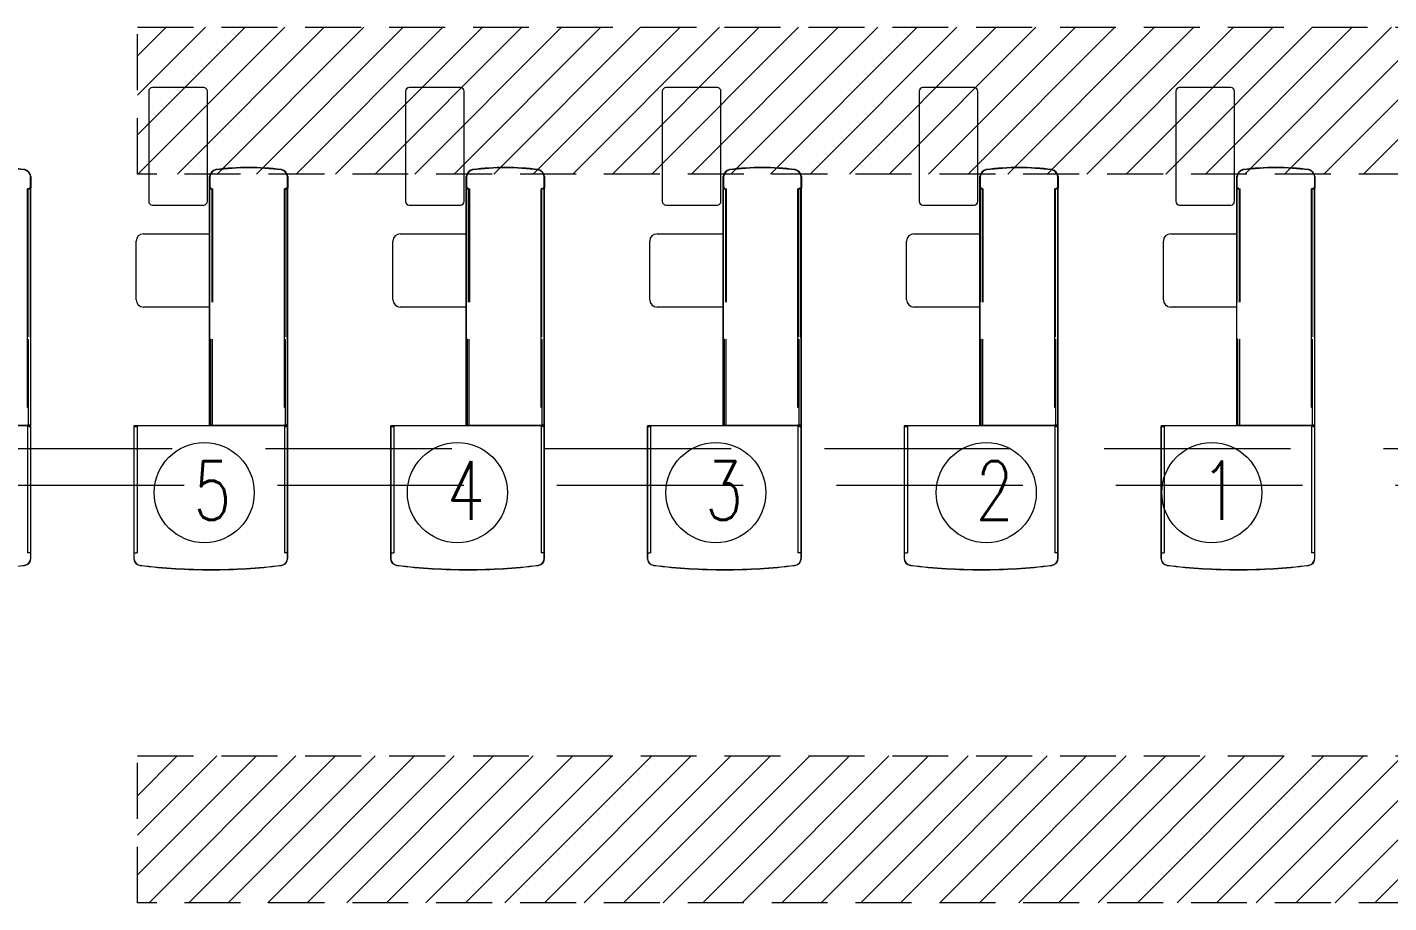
# Model space of a CAD drawing. Header units: millimetres. Extents: x 2828 to 3406, y 849 to 1266.
# Drawn here: x 2937.26 to 2946.54, y 1098.5 to 1104.47 of the extents above; entities that cross this region are included whole.
import ezdxf

# ---------------------------------------------------------------- set-up
doc = ezdxf.new("R2010")
doc.units = ezdxf.units.MM
doc.linetypes.add('DASHED', pattern=[19.05, 12.7, -6.35])
doc.layers.add('EQUIPAMIENTO', color=4, linetype='Continuous', lineweight=15)
doc.layers.add('proyecciones', color=221, linetype='DASHED', lineweight=5)
doc.layers.add('lucernarios nuevos', color=252, linetype='DASHED', lineweight=9, true_color=0x696969)
doc.styles.add('100', font='romans.shx', dxfattribs={"width": 0.75, "height": 0.2})

# ---------------------------------------------------------------- blocks, each defined once
blk = doc.blocks.new('caja standard arneg 4')
for p, q in [((260.0725, -108.4365), (260.0725, -108.3587)), ((260.0741, -108.3588), (260.0741, -108.4331)), ((260.0741, -108.3588), (260.0741, -108.4281)), ((260.0741, -108.4365), (260.0741, -108.3588)), ((260.0747, -108.4371), (260.0747, -108.3597)), ((260.6037, -108.4371), (260.6037, -108.3597)), ((260.6041, -108.3588), (260.6041, -108.4331)), ((260.6041, -108.3588), (260.6041, -108.4365)), ((260.6057, -108.3587), (260.6057, -108.4365)), ((260.0725, -108.4365), (260.0725, -108.3761)), ((260.0725, -108.6473), (260.0725, -108.4429)), ((260.0741, -108.4365), (260.0741, -108.3761)), ((260.0741, -108.6473), (260.0741, -108.4413)), ((260.0741, -108.4413), (260.0955, -108.4413)), ((260.0757, -108.4381), (260.0747, -108.4371)), ((260.0757, -108.5693), (260.0757, -108.4381)), ((260.0845, -108.4381), (260.0757, -108.4381)), ((260.0845, -108.4381), (260.0757, -108.4381)), ((260.0845, -108.4397), (260.0757, -108.4397)), ((260.0845, -108.4397), (260.0757, -108.4397)), ((260.0845, -108.4397), (260.0757, -108.4397)), ((260.0757, -108.6473), (260.0757, -108.4413)), ((260.0845, -108.4413), (260.0757, -108.4413)), ((260.0845, -108.4397), (260.0845, -108.4381)), ((260.0845, -108.4397), (260.0845, -108.4381)), ((260.0845, -108.4397), (260.0845, -108.4413)), ((260.0907, -108.6473), (260.0907, -108.4413)), ((260.0955, -108.6473), (260.0955, -108.4413)), ((260.6041, -108.4413), (260.5827, -108.4413)), ((260.5827, -108.6473), (260.5827, -108.4413)), ((260.5875, -108.6473), (260.5875, -108.4413)), ((260.6025, -108.4381), (260.5937, -108.4381)), ((260.5937, -108.4397), (260.5937, -108.4381)), ((260.6025, -108.4381), (260.5937, -108.4381)), ((260.5937, -108.4397), (260.5937, -108.4381)), ((260.5937, -108.4397), (260.6025, -108.4397)), ((260.5937, -108.4397), (260.5937, -108.4413)), ((260.5937, -108.4397), (260.6025, -108.4397)), ((260.5937, -108.4397), (260.6025, -108.4397)), ((260.5937, -108.4413), (260.6025, -108.4413)), ((260.6025, -108.6473), (260.6025, -108.4413)), ((260.6027, -108.4381), (260.6037, -108.4371)), ((260.6027, -108.5693), (260.6027, -108.4381)), ((260.6041, -108.3761), (260.6041, -108.4365)), ((260.6041, -108.6473), (260.6041, -108.4413)), ((260.6057, -108.3761), (260.6057, -108.4365)), ((260.6057, -108.6473), (260.6057, -108.4429)), ((260.0725, -109.2138), (260.0725, -108.6473)), ((260.0741, -109.2138), (260.0741, -108.6473)), ((260.0757, -109.2138), (260.0757, -108.6473)), ((260.0757, -109.2138), (260.0757, -108.6473)), ((260.0907, -109.2138), (260.0907, -108.6473)), ((260.0955, -109.2138), (260.0955, -108.6473)), ((260.5827, -109.2138), (260.5827, -108.6473)), ((260.5875, -109.2138), (260.5875, -108.6473)), ((260.6025, -109.2138), (260.6025, -108.6473)), ((260.6027, -109.2138), (260.6027, -108.6473)), ((260.6041, -109.2138), (260.6041, -108.6473)), ((260.6057, -109.2138), (260.6057, -108.6473)), ((259.5725, -109.1981), (259.5725, -108.7981)), ((259.6225, -108.7481), (260.0725, -108.7481)), ((260.0725, -108.7481), (260.0725, -109.2138)), ((260.0725, -109.2481), (259.6225, -109.2481)), ((260.0725, -110.0527), (260.0725, -109.2138)), ((260.0741, -110.0527), (260.0741, -109.2138)), ((260.5827, -109.9323), (260.5827, -109.2138)), ((260.5875, -109.4503), (260.5875, -109.2138)), ((260.6025, -109.4553), (260.6025, -109.2138)), ((260.6041, -110.0527), (260.6041, -109.2138)), ((260.6057, -110.0527), (260.6057, -109.2138)), ((260.0786, -109.4643), (260.0786, -110.0543)), ((260.0907, -109.4653), (260.0907, -110.0521)), ((260.5875, -109.4653), (260.5875, -110.0521)), ((260.6016, -109.4643), (260.6016, -110.0543)), ((260.5875, -109.9323), (260.5827, -109.9323)), ((260.6041, -110.0574), (259.5573, -110.0574)), ((259.5573, -110.0622), (259.5787, -110.0622)), ((259.5677, -110.059), (259.5589, -110.059)), ((259.5677, -110.0606), (259.5589, -110.0606)), ((259.5677, -110.059), (259.5677, -110.0606)), ((260.0741, -110.0521), (260.0955, -110.0521)), ((260.0845, -110.0543), (260.0757, -110.0543)), ((260.0845, -110.0559), (260.0757, -110.0559)), ((260.0786, -110.0527), (260.6016, -110.0527)), ((260.0786, -110.0543), (260.6016, -110.0543)), ((260.0845, -110.0559), (260.0845, -110.0543)), ((260.6041, -110.0521), (260.5827, -110.0521)), ((260.6041, -110.0622), (260.5827, -110.0622)), ((260.5937, -110.0559), (260.5937, -110.0543)), ((260.5937, -110.0543), (260.6025, -110.0543)), ((260.5937, -110.0559), (260.6025, -110.0559)), ((260.5937, -110.059), (260.6025, -110.059)), ((260.5937, -110.059), (260.5937, -110.0606)), ((260.5937, -110.0606), (260.6025, -110.0606)), ((259.5573, -110.9222), (259.5787, -110.9222)), ((260.6041, -110.9222), (260.5827, -110.9222))]:
    blk.add_line(p, q)
for points in [[(259.5557, -110.0622), (259.5557, -110.9589, 0.382093), (259.5994, -111.0077, 0.030828), (260.0853, -111.0375, 0.031264)], [(259.5573, -110.0574), (259.5573, -110.9589, 0.382159), (259.5996, -111.0061, 0.030829), (260.0853, -111.0359)], [(260.083, -111.0359, 0.031265), (260.5619, -111.0061, 0.382159), (260.6041, -110.9589), (260.6041, -110.0574)], [(260.083, -111.0375, 0.031264), (260.5621, -111.0077, 0.382093), (260.6057, -110.9589), (260.6057, -110.0622)]]:
    blk.add_lwpolyline(points, format="xyb")
for points in [[(259.5787, -110.0622), (259.5787, -110.9222)], [(260.5827, -110.0622), (260.5827, -110.9222)]]:
    blk.add_lwpolyline(points)
for centre, radius, start, end in [((260.1278, -108.3648), 0.0556, 103.26154, 173.52905), ((260.1278, -108.3648), 0.054, 103.26154, 173.52905), ((260.1278, -108.3648), 0.054, 103.26154, 173.52905), ((260.1284, -108.3658), 0.054, 104.44871, 173.52905), ((260.3392, -110.0521), 1.753, 90.00005, 97.35206), ((260.3391, -110.0748), 1.7782, 90, 97.23467), ((260.3391, -110.0748), 1.7766, 90, 97.23467), ((260.3391, -110.0748), 1.7766, 90, 97.23467), ((260.3391, -110.0748), 1.7782, 82.76533, 90), ((260.3391, -110.0748), 1.7766, 82.76533, 90), ((260.3391, -110.0748), 1.7766, 82.76533, 90), ((260.3392, -110.0521), 1.753, 82.64794, 89.99995), ((260.5505, -108.3648), 0.054, 6.47095, 76.73846), ((260.5505, -108.3648), 0.054, 6.47095, 76.73846), ((260.5505, -108.3648), 0.0556, 6.47095, 76.73846), ((260.5501, -108.3658), 0.054, 6.47095, 75.55129), ((260.0757, -108.4365), 0.0032, 180, 270), ((260.0757, -108.4365), 0.0032, 180, 270), ((260.0757, -108.4429), 0.0032, 90, 180), ((260.0757, -108.4365), 0.0016, 180, 270), ((260.0757, -108.4365), 0.0016, 180, 270), ((260.6025, -108.4365), 0.0016, 270, 0), ((260.6025, -108.4365), 0.0032, 270, 0), ((260.6025, -108.4365), 0.0016, 270, 0), ((260.6025, -108.4365), 0.0032, 270, 0), ((260.6025, -108.4429), 0.0032, 0, 90), ((259.6225, -108.7981), 0.05, 90, 180), ((259.6225, -109.1981), 0.05, 180, 270), ((259.5589, -110.0622), 0.0032, 90, 180), ((259.5589, -110.0622), 0.0016, 90, 180), ((260.0757, -110.0527), 0.0032, 180, 270), ((260.0757, -110.0527), 0.0016, 180, 270), ((260.6025, -110.0527), 0.0032, 270, 0), ((260.6025, -110.0527), 0.0016, 270, 0), ((260.6025, -110.0622), 0.0032, 0, 90), ((260.6025, -110.0622), 0.0016, 0, 90)]:
    blk.add_arc(centre, radius, start, end)
blk = doc.blocks.new('CHEK OUT')
at = {"layer": 'EQUIPAMIENTO'}
blk.add_lwpolyline([(5506.0019, -1212.2193), (5506.0019, -1211.4693, 0.414214), (5505.9769, -1211.4443), (5505.6269, -1211.4443, 0.414214), (5505.6019, -1211.4693), (5505.6019, -1212.2193, 0.414214), (5505.6269, -1212.2443), (5505.9769, -1212.2443, 0.414214)], format="xyb", close=True, dxfattribs=at)
blk.add_blockref('caja standard arneg 4', (5245.9439, -1103.6919), dxfattribs=at)
blk = doc.blocks.new('A$C371A6B59')
at = {"layer": 'lucernarios nuevos'}
h = blk.add_hatch(dxfattribs=at)
h.set_pattern_fill('ANSI31', color=256, scale=0.06)
h.set_pattern_definition([(45, (-2882.44147, -1108.54296), (-0.134703842, 0.134703842), [])])
h.paths.add_polyline_path([(18.4407, 1), (34.5731, 1), (34.5731, 0), (18.4407, 0)])
at = {"layer": 'lucernarios nuevos', "ltscale": 0.03}
blk.add_lwpolyline([(18.4407, 1), (34.5731, 1), (34.5731, 0), (18.4407, 0)], close=True, dxfattribs=at)

msp = doc.modelspace()

# ---------------------------------------------------------------- hatches: boundary and pattern name
at = {"layer": 'lucernarios nuevos', "ltscale": 0.03}
h = msp.add_hatch(dxfattribs=at)
h.set_pattern_fill('ANSI31', color=256, scale=0.06)
h.set_pattern_definition([(45, (0, -10.04184), (-0.134703842, 0.134703842), [])])
h.paths.add_polyline_path([(2938.0113, 1099.5011), (2954.1437, 1099.5011), (2954.1437, 1098.5011), (2938.0113, 1098.5011)])

# ---------------------------------------------------------------- linework, layer by layer
at = {"layer": 'EQUIPAMIENTO'}
for centre in [(2938.4656, 1101.2951), (2940.1907, 1101.2951), (2941.9521, 1101.2951), (2943.7949, 1101.2951), (2945.3315, 1101.2951)]:
    msp.add_circle(centre, 0.3409, dxfattribs=at)
at = {"layer": 'lucernarios nuevos', "ltscale": 0.03}
msp.add_lwpolyline([(2938.0113, 1099.5011), (2954.1437, 1099.5011), (2954.1437, 1098.5011), (2938.0113, 1098.5011)], close=True, dxfattribs=at)
at = {"layer": 'proyecciones', "color": 251, "ltscale": 0.1, "true_color": 0x6b6b6b}
for p, q in [((2936.9774, 1101.5954), (2954.9437, 1101.5954)), ((2937.0588, 1101.3454), (2954.9437, 1101.3454))]:
    msp.add_line(p, q, dxfattribs=at)

# ---------------------------------------------------------------- block references
at = {"layer": 'EQUIPAMIENTO'}
for p in [(-2569.2648, 2315.4989), (-2567.5148, 2315.4989), (-2565.7648, 2315.4989), (-2564.0148, 2315.4989), (-2562.2648, 2315.4989), (-2560.5148, 2315.4989)]:
    msp.add_blockref('CHEK OUT', p, dxfattribs=at)
at = {"layer": 'lucernarios nuevos'}
msp.add_blockref('A$C371A6B59', (2919.5706, 1103.4659), dxfattribs=at)

# ---------------------------------------------------------------- texts
at = {"layer": 'EQUIPAMIENTO', "char_height": 0.4, "attachment_point": 1, "style": '100'}
for s, insert in [('5', (2938.393, 1101.509)), ('4', (2940.1182, 1101.509)), ('3', (2941.8795, 1101.509)), ('2', (2943.7223, 1101.509)), ('1', (2945.259, 1101.509))]:
    msp.add_mtext_dynamic_manual_height_columns(s, width=50.702146, gutter_width=12.5, heights=[0], dxfattribs=dict(at, insert=insert))

doc.saveas('drawing.dxf')
